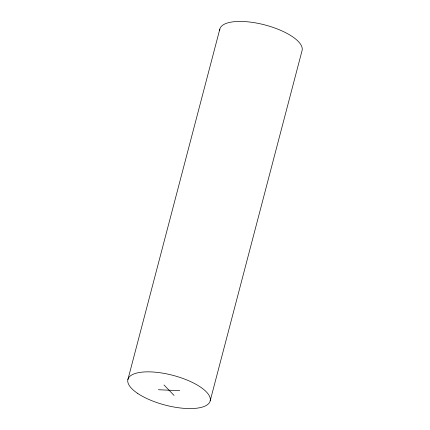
<?xml version="1.0" encoding="UTF-8"?>
<svg xmlns="http://www.w3.org/2000/svg" width="430" height="430" viewBox="0 0 430 430"><rect width="100%" height="100%" fill="white"/><g stroke="black" fill="none" stroke-linecap="round" stroke-linejoin="round"><path stroke-width="0.64" d="M127.882 379.609L219.811 29.186M210.189 400.814L302.118 50.391A42.5 15.367 14.7 0 0 262.827 24.408A42.5 15.367 14.7 0 0 219.671 30.331M158.364 389.731L179.702 390.693M163.997 384.984L174.075 395.439M137.53 393.321A42.5 15.367 14.7 0 0 207.905 404.334A42.5 15.367 14.7 0 0 161.664 372.982A42.5 15.367 14.7 0 0 137.53 393.321"/></g></svg>
